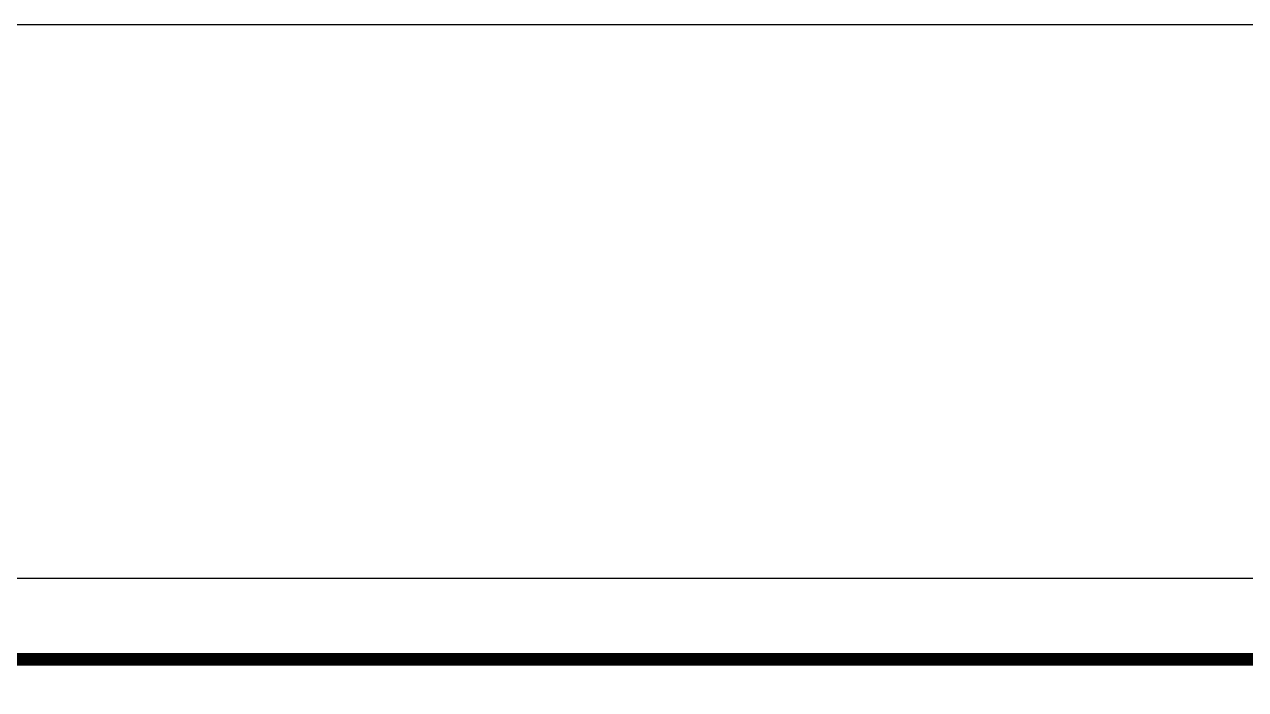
# Model space of a CAD drawing. Header units: millimetres. Extents: x -300689 to 10556, y -104928 to 107291.
# Drawn here: x -20658.7 to -20583.4, y 28218.6 to 28259.6 of the extents above; entities that cross this region are included whole.
import ezdxf

# ---------------------------------------------------------------- set-up
doc = ezdxf.new("R2010")
doc.units = ezdxf.units.MM
doc.layers.add('линии', color=7, linetype='Continuous')

# ---------------------------------------------------------------- blocks, each defined once
blk = doc.blocks.new('лист')
blk.add_line((0, 297), (420, 297))
at = {"const_width": 0.8}
blk.add_lwpolyline([(20, 292), (415, 292)], dxfattribs=at)

msp = doc.modelspace()

# ---------------------------------------------------------------- linework, layer by layer
for points in [[(-20587.7542, 28175.7718, 0.000003), (-20607.9888, 28187.4736, 0.000096)], [(-20645.2752, 28144.3472), (-20650.6471, 28147.4477, 0.000002), (-20656.6119, 28150.8904, 0.000001), (-20663.6617, 28154.9592, -0.000248)], [(-20649.9004, 28162.8303, 0.000006), (-20668.1614, 28173.3441, 0.131345)], [(-20648.9355, 28140.1137, -0.000002), (-20655.0642, 28143.6439, -0.000172), (-20661.8146, 28147.5352, -0.000103), (-20669.8228, 28152.1575, 0.000222), (-20677.8417, 28156.7835, 0.000366), (-20684.6272, 28160.6873, 0.00002), (-20690.7453, 28164.2009, 0.066232), (-20690.9072, 28164.2672, -0.105165), (-20690.9928, 28164.3103, -0.088256), (-20691.0598, 28164.3868, -0.077703), (-20691.1024, 28164.4912, -0.058231), (-20691.1168, 28164.6146), (-20691.1168, 28164.907), (-20690.4206, 28164.5108, -0.001462), (-20689.8745, 28164.198, -0.000006), (-20683.9242, 28160.766, -0.000031), (-20677.169, 28156.8691, -0.000019), (-20669.2829, 28152.3188, -0.000392), (-20659.5043, 28146.6657, -0.001527), (-20653.4663, 28143.1442, -0.000198)], [(-20638.4022, 28200.4957, 0.000038), (-20664.8129, 28185.2223, 0.00002), (-20691.5301, 28169.7674, 0.057545)], [(-20613.9332, 28145.0376, 0.000017), (-20587.7607, 28160.1886, 0.057807)], [(-20587.479, 28176.4944, 0.00006), (-20608.4934, 28188.6186, 0.00002), (-20629.8769, 28200.9513, 0.131525)], [(-20587.4386, 28159.8724, -0.000019), (-20614.101, 28144.4771, -0.000018), (-20640.7724, 28129.0791, -0.037469)], [(-20639.2337, 28199.1302, -0.000008), (-20646.5784, 28194.8909, -0.000025), (-20655.045, 28190.0048, -0.000017), (-20664.8295, 28184.3592, 0.00009)], [(-20663.9033, 28154.7026, -0.000091), (-20656.8151, 28150.6074, -0.000151), (-20650.8381, 28147.1502, -0.000004), (-20645.423, 28144.0159, -0.063314)], [(-20628.9708, 28200.0625, -0.000047), (-20608.3335, 28188.1395, -0.000029), (-20587.4622, 28176.0771, -0.036454)], [(-20690.9627, 28169.7627, -0.000044), (-20664.2631, 28185.1528, -0.000051), (-20637.6339, 28200.4955, -0.049234)], [(-20690.1541, 28165.2161, 0.000032), (-20669.1298, 28153.0994, 0.000025), (-20647.999, 28140.9245, 0.038391)], [(-20676.6236, 28162.4593, -0.000008), (-20681.9918, 28165.5767, -0.266785)]]:
    msp.add_lwpolyline(points, format="xyb")
at = {"layer": 'линии', "color": 1, "linetype": 'ByBlock', "ltscale": 0.25}
msp.add_lwpolyline([(-20929.0745, 28259.5996), (-20015.465, 28259.5996), (-20015.465, 27596.9592), (-20929.0745, 27596.9592)], close=True, dxfattribs=at)

# ---------------------------------------------------------------- block references
msp.add_blockref('лист', (-20898.5565, 27928.4581))

doc.saveas('drawing.dxf')
